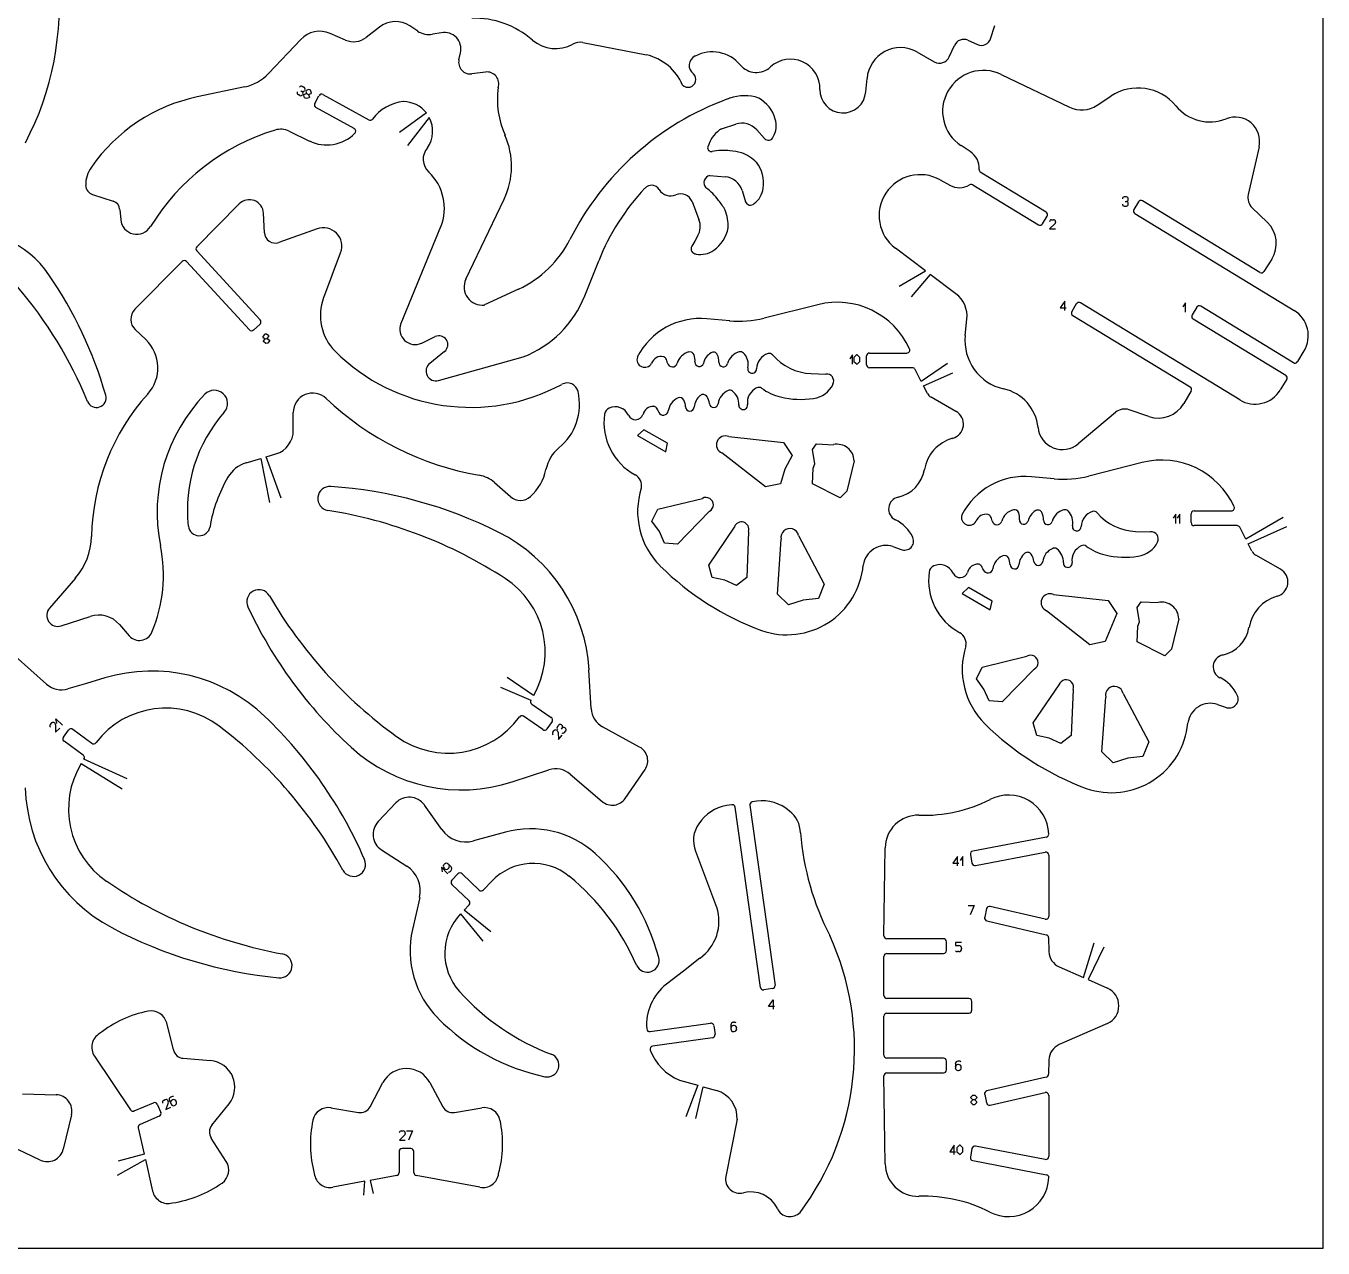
# Model space of a CAD drawing. Extents: x 10768 to 11056, y 562 to 791.
# Drawn here: x 10906.9 to 11056.1, y 562.4 to 703 of the extents above; entities that cross this region are included whole.
import ezdxf

# ---------------------------------------------------------------- set-up
doc = ezdxf.new("R2010")
doc.units = 0
doc.layers.add('CYAN', color=4, linetype='CONTINUOUS')

msp = doc.modelspace()

# ---------------------------------------------------------------- linework, layer by layer
at = {"layer": 'CYAN'}
for p, q in [((11056.1, 562.41), (11056.1, 791.31)), ((10947.58, 702.85), (10946.07, 701.67)), ((10951.99, 702.39), (10951.09, 702.99)), ((11017.86, 701.5), (11018.37, 703.04)), ((10938.54, 701.43), (10934.85, 697.51)), ((10943.68, 701.36), (10941.92, 702.13)), ((10954.72, 702.21), (10953.7, 702.03)), ((10971, 701.09), (10978.29, 699.66)), ((11015.27, 701.34), (11016.37, 700.85)), ((10956.74, 699.1), (10956.9, 699.9)), ((11009.39, 700), (11011.4, 698.85)), ((11013.12, 699.42), (11013.71, 700.74)), ((10959.77, 697.68), (10958.23, 697.46)), ((11003.52, 695.41), (11003.66, 696.95)), ((11019.1, 697.41), (11026.94, 693.65)), ((10932.1, 695.97), (10926.64, 694.82)), ((10938.54, 695.53), (10938.68, 695.46)), ((10938.71, 696.04), (10938.91, 695.94)), ((10938.78, 695.16), (10938.75, 695.09)), ((10938.88, 695.03), (10938.91, 695.09)), ((10938.91, 695.09), (10939.22, 695.2)), ((10939.02, 695.64), (10938.98, 695.57)), ((10939.15, 695.57), (10939.12, 695.5)), ((10939.12, 695.5), (10939.22, 695.2)), ((10939.46, 695.68), (10939.15, 695.57)), ((10939.22, 695.2), (10939.42, 695.1)), ((10939.42, 695.1), (10939.73, 695.21)), ((10939.42, 695.1), (10939.53, 694.8)), ((10939.66, 695.58), (10939.46, 695.68)), ((10939.76, 695.27), (10939.66, 695.58)), ((10939.73, 695.21), (10939.76, 695.27)), ((10941.1, 695.09), (10946.36, 692.18)), ((10938.44, 694.99), (10938.24, 695.09)), ((10938.98, 694.72), (10938.88, 695.03)), ((10939.2, 694.62), (10938.98, 694.72)), ((10939.49, 694.73), (10939.2, 694.62)), ((10939.53, 694.8), (10939.49, 694.73)), ((10940.15, 694.07), (10940.64, 694.96)), ((10944.7, 691.17), (10940.29, 693.61)), ((11030.12, 693.86), (11031.7, 694.9)), ((10952.99, 692.99), (10949.9, 690.71)), ((10950.85, 689.24), (10953.33, 692.46)), ((10937.2, 690.88), (10939.54, 689.75)), ((10986.92, 691.14), (10988.56, 691.7)), ((10990.99, 691.04), (10991.87, 690.03)), ((11015.52, 688.54), (11014.47, 689.23)), ((11048.74, 689.07), (11047.5, 683.59)), ((11024.26, 681.56), (11016.69, 686.16)), ((10985.59, 685.79), (10987.34, 685.63)), ((11012.07, 685.28), (11013.17, 684.67)), ((11015.81, 684.71), (11023.38, 680.11)), ((10914.6, 683.61), (10916.99, 682.82)), ((10989.29, 684.06), (10989.68, 682.77)), ((11033.48, 683.32), (11033.24, 683.32)), ((10917.72, 681.89), (10917.84, 680.69)), ((10931.47, 682.51), (10926.58, 677.58)), ((10957.53, 673.85), (10961.92, 683.07)), ((10983.54, 682.78), (10984.32, 680.74)), ((11033.24, 682.26), (11033.48, 682.26)), ((11033.33, 682.79), (11033.48, 682.79)), ((11033.7, 683.02), (11033.7, 683.1)), ((11033.7, 682.49), (11033.7, 682.56)), ((11034.87, 682.74), (11034.35, 681.87)), ((11048.84, 674.64), (11035.35, 682.85)), ((11047.96, 682.08), (11049.69, 680.42)), ((10934.36, 679.19), (10934.26, 681.44)), ((11023.83, 680.23), (11024.38, 681.1)), ((11025.26, 680.21), (11024.65, 679.63)), ((11024.88, 680.69), (11025.1, 680.69)), ((11025.34, 680.46), (11025.34, 680.39)), ((11034.46, 681.41), (11052.78, 670.26)), ((10940.42, 679.66), (10936.03, 678.08)), ((10954.63, 679.87), (10950.07, 668.75)), ((10984.17, 678.8), (10983.85, 678.22)), ((11024.65, 679.63), (11025.34, 679.63)), ((10983.85, 678.22), (10983.51, 677.64)), ((11010.4, 674.8), (11006.93, 677.41)), ((10924.92, 675.89), (10919.48, 670.39)), ((10932.64, 668.03), (10925.41, 675.88)), ((10926.58, 677.11), (10933.87, 669.18)), ((10941.18, 671.73), (10943.13, 676.9)), ((10971.22, 671.95), (10972.81, 675.96)), ((11050.2, 676.15), (11049.3, 674.75)), ((11007.34, 673.04), (11010.4, 674.8)), ((11010.92, 674.41), (11008.73, 671.81)), ((11013.88, 672.18), (11010.92, 674.41)), ((10963.6, 672.72), (10959.67, 670.89)), ((11026.39, 671.32), (11025.87, 670.57)), ((11026.39, 670.26), (11026.39, 671.32)), ((10998.01, 670.92), (10991.82, 669.37)), ((11025.87, 670.57), (11026.55, 670.57)), ((11027.73, 671.01), (11027.21, 670.14)), ((11046.52, 659.97), (11028.21, 671.12)), ((11040.28, 671.13), (11039.99, 670.67)), ((11040.28, 670.07), (11040.28, 671.13)), ((11041.57, 670.63), (11041.04, 669.76)), ((11052.69, 664.25), (11042.04, 670.74)), ((10933.86, 668.7), (10933.11, 668.01)), ((10987.87, 669.06), (10985.24, 669.3)), ((11014.95, 667.37), (11015.15, 669.25)), ((11027.33, 669.67), (11040.82, 661.46)), ((11041.16, 669.29), (11051.81, 662.81)), ((10919.51, 668.05), (10920.72, 666.9)), ((10934.4, 667.52), (10934.2, 667.27)), ((10934.2, 667.27), (10934.2, 667.19)), ((10934.2, 667.19), (10934.45, 667)), ((10934.26, 666.74), (10934.45, 667)), ((10934.62, 667.55), (10934.4, 667.52)), ((10934.45, 667), (10934.69, 667.02)), ((10934.87, 667.35), (10934.62, 667.55)), ((10934.69, 667.02), (10934.87, 667.28)), ((10934.69, 667.02), (10934.94, 666.83)), ((10934.87, 667.28), (10934.87, 667.35)), ((10934.94, 666.83), (10934.94, 666.75)), ((10952.45, 666.51), (10954.01, 667.25)), ((10934.26, 666.67), (10934.26, 666.74)), ((10934.52, 666.47), (10934.26, 666.67)), ((10934.74, 666.5), (10934.52, 666.47)), ((10934.94, 666.75), (10934.74, 666.5)), ((10955.07, 665.53), (10953.38, 664.17)), ((11003.94, 665.36), (11008.25, 665.36)), ((11053.91, 665.6), (11053.17, 664.37)), ((10954.38, 662.19), (10964.13, 664.92)), ((11002.01, 665.14), (11001.7, 664.69)), ((11002.01, 664.08), (11002.01, 665.14)), ((11002.46, 665.14), (11002.16, 664.84)), ((11002.16, 664.84), (11002.16, 664.39)), ((11002.16, 664.39), (11002.53, 664.08)), ((11002.53, 665.14), (11002.46, 665.14)), ((11002.84, 664.84), (11002.53, 665.14)), ((11002.53, 664.08), (11002.84, 664.39)), ((11002.84, 664.39), (11002.84, 664.84)), ((11003.6, 664.01), (11003.6, 665.02)), ((11012.92, 664.17), (11009.9, 662.1)), ((10997.23, 663), (10998.92, 662.94)), ((11008.89, 663.67), (11003.94, 663.67)), ((11009.9, 662.1), (11009.2, 663.48)), ((11010.17, 661.57), (11013.52, 663.07)), ((11051.93, 662.34), (11051.18, 661.11)), ((11010.6, 660.72), (11010.17, 661.57)), ((11040.94, 661), (11040.09, 659.55)), ((11013.89, 658.65), (11011.03, 660.28)), ((10937.69, 656.48), (10937.69, 658.51)), ((11032.24, 658.54), (11027.95, 654.92)), ((11036.07, 658.05), (11033.8, 658.83)), ((10978.01, 656.54), (10977.27, 655.86)), ((10980.71, 654.98), (10978.01, 656.54)), ((10977.27, 655.86), (10980.51, 653.99)), ((10980.51, 653.99), (10980.71, 654.98)), ((10987.76, 655.76), (10994.05, 655.06)), ((10994.05, 655.06), (10995.04, 653.57)), ((10997.41, 654.25), (10997.87, 654.91)), ((10997.87, 654.91), (10999.8, 654.82)), ((10934.55, 653.41), (10935.69, 653.76)), ((10936.29, 648.68), (10934.55, 653.41)), ((10991.97, 649.96), (10986.98, 653.87)), ((10995.04, 653.57), (10994.21, 652.02)), ((10997.67, 652.62), (10997.41, 654.25)), ((10932.26, 652.73), (10933.97, 653.24)), ((10933.97, 653.24), (10934.96, 648.17)), ((10994.21, 652.02), (10993.72, 650.33)), ((10997.4, 650.32), (10997.48, 652.12)), ((10997.48, 652.12), (10997.67, 652.62)), ((11002.18, 652.95), (11001.35, 649.47)), ((11035.32, 652.77), (11029.15, 651.21)), ((10960.82, 650.46), (10962.65, 648.85)), ((11025.19, 650.9), (11022.57, 651.14)), ((10993.72, 650.33), (10991.97, 649.96)), ((11000.57, 648.7), (10997.4, 650.32)), ((11001.35, 649.47), (11000.57, 648.7)), ((10978.93, 646.04), (10979.59, 647.39)), ((10979.59, 647.39), (10984.73, 648.64)), ((10979.78, 644.85), (10978.93, 646.04)), ((10985.56, 647.16), (10981.86, 643.39)), ((11039.18, 646.83), (11038.88, 646.37)), ((11039.18, 645.77), (11039.18, 646.83)), ((11039.64, 646.83), (11039.34, 646.37)), ((11039.64, 645.77), (11039.64, 646.83)), ((11040.93, 645.85), (11040.93, 646.87)), ((11041.27, 647.21), (11045.56, 647.21)), ((11051.52, 646.46), (11047.23, 643.94)), ((10980.37, 643.5), (10979.78, 644.85)), ((10985.46, 640.96), (10988.41, 645.34)), ((10990.04, 644.81), (10989.83, 639.53)), ((11034.55, 644.85), (11036.25, 644.78)), ((11046.22, 645.51), (11041.27, 645.51)), ((11047.23, 643.94), (11046.53, 645.33)), ((11047.5, 643.41), (11051.94, 645.39)), ((10981.86, 643.39), (10980.37, 643.5)), ((10993.36, 637.63), (10993.78, 643.94)), ((10995.78, 644.37), (10998.73, 638.78)), ((11006.64, 643.09), (11007.57, 642.78)), ((11047.93, 642.56), (11047.5, 643.41)), ((11051.2, 640.49), (11048.36, 642.12)), ((10985.87, 639.53), (10985.46, 640.96)), ((10912.63, 639.46), (10909.66, 636.02)), ((10987.31, 639.22), (10985.87, 639.53)), ((10988.65, 638.61), (10987.31, 639.22)), ((10989.83, 639.53), (10988.65, 638.61)), ((10998.73, 638.78), (10998.07, 637.12)), ((10994.65, 636.39), (10993.36, 637.63)), ((10996.31, 636.93), (10994.65, 636.39)), ((10998.07, 637.12), (10996.31, 636.93)), ((11015.34, 638.38), (11014.6, 637.7)), ((11014.6, 637.7), (11017.84, 635.83)), ((11018.04, 636.82), (11015.34, 638.38)), ((11025.09, 637.6), (11031.38, 636.91)), ((11017.84, 635.83), (11018.04, 636.82)), ((11029.3, 631.8), (11024.31, 635.71)), ((11031.38, 636.91), (11032.37, 635.41)), ((11034.74, 636.09), (11035.2, 636.76)), ((11035, 634.46), (11034.74, 636.09)), ((11035.2, 636.76), (11037.13, 636.66)), ((10911, 633.98), (10914.34, 635.06)), ((10917.7, 634.12), (10918.82, 632.84)), ((11032.37, 635.41), (11031.04, 632.18)), ((11034.72, 632.16), (11034.79, 633.96)), ((11034.79, 633.96), (11035, 634.46)), ((11039.51, 634.79), (11038.67, 631.31)), ((11031.04, 632.18), (11029.3, 631.8)), ((11037.89, 630.55), (11034.72, 632.16)), ((11038.67, 631.31), (11037.89, 630.55)), ((10909.32, 627.27), (10905.71, 630.51)), ((11016.92, 629.23), (11022.04, 630.49)), ((10916.02, 628), (10913.89, 627.36)), ((10965.32, 625.95), (10962.28, 628.02)), ((10971.93, 624.47), (10971.69, 628.91)), ((11016.26, 627.89), (11016.92, 629.23)), ((11022.89, 629), (11019.19, 625.23)), ((10913.89, 627.36), (10911.77, 626.73)), ((10961.53, 626.94), (10965.01, 625.44)), ((11017.11, 626.69), (11016.26, 627.89)), ((11017.7, 625.35), (11017.11, 626.69)), ((11022.77, 622.81), (11025.74, 627.19)), ((11027.37, 626.66), (11027.14, 621.37)), ((11019.19, 625.23), (11017.7, 625.35)), ((11030.67, 619.47), (11031.11, 625.79)), ((11033.11, 626.21), (11036.06, 620.62)), ((10966.39, 622.04), (10964.15, 623.58)), ((10965.11, 624.98), (10967.35, 623.44)), ((11043.96, 624.94), (11044.44, 624.78)), ((11044.44, 624.78), (11044.9, 624.62)), ((10909.75, 622.65), (10909.9, 622.81)), ((10910.22, 622.81), (10910.29, 622.76)), ((10910.34, 622.58), (10910.34, 621.74)), ((10910.34, 621.74), (10910.82, 622.23)), ((10910.49, 622.76), (10910.39, 623.3)), ((10910.39, 623.3), (10911.14, 622.55)), ((10912.33, 622.08), (10914.53, 620.48)), ((10967.44, 622.97), (10966.86, 622.13)), ((10968.2, 622.57), (10968.07, 622.39)), ((10968.51, 622.11), (10968.61, 622.23)), ((10968.57, 622.55), (10968.52, 622.59)), ((10968.98, 622.2), (10968.93, 622.25)), ((10977.51, 620.03), (10973.25, 622.36)), ((11023.19, 621.37), (11022.77, 622.81)), ((10911.26, 621.18), (10911.85, 622)), ((10913.53, 619.11), (10911.32, 620.7)), ((10967.52, 621.75), (10967.68, 621.93)), ((10967.98, 621.96), (10968.05, 621.91)), ((10968.13, 621.74), (10968.18, 620.9)), ((10968.18, 620.9), (10968.62, 621.42)), ((10968.86, 621.71), (10969.01, 621.89)), ((11024.62, 621.06), (11023.19, 621.37)), ((11025.96, 620.46), (11024.62, 621.06)), ((11027.14, 621.37), (11025.96, 620.46)), ((11036.06, 620.62), (11035.39, 618.96)), ((11031.98, 618.23), (11030.67, 619.47)), ((10913.29, 618.14), (10918, 615.23)), ((10918.57, 616.4), (10913.61, 618.64)), ((11033.64, 618.77), (11031.98, 618.23)), ((11035.39, 618.96), (11033.64, 618.77)), ((10962.84, 616.03), (10967.08, 617.4)), ((10969.52, 616.92), (10973.22, 613.78)), ((10975.86, 614.13), (10978.14, 617.45)), ((10949.49, 613.61), (10947.45, 611.47)), ((10954.76, 610.56), (10952.76, 613.37)), ((10988.13, 613.4), (10987.5, 613.31)), ((10991.4, 592.4), (10988.5, 613.11)), ((10990.18, 613.34), (10993.08, 592.63)), ((10990.98, 613.8), (10990.47, 613.72)), ((10962.07, 610.25), (10960.24, 609.75)), ((10960.24, 609.75), (10958.42, 609.25)), ((11024.3, 609.69), (11015.82, 608.08)), ((10947.82, 608.21), (10950.74, 606.35)), ((10983.94, 608.05), (10986.37, 601.61)), ((11005.61, 598.33), (11005.75, 608.44)), ((11014.06, 607.44), (11013.53, 606.69)), ((11014.06, 606.39), (11014.06, 607.44)), ((11014.67, 607.44), (11014.36, 606.99)), ((11014.67, 606.39), (11014.67, 607.44)), ((11015.55, 607.68), (11015.73, 606.68)), ((11016.14, 606.41), (11024.16, 607.94)), ((11024.55, 607.61), (11024.55, 600.56)), ((10955.45, 605.46), (10954.71, 606.21)), ((10954.71, 606.21), (10954.81, 605.68)), ((10955.08, 606.59), (10955.03, 606.53)), ((10955.03, 606.1), (10955.08, 606.05)), ((10955.83, 606.26), (10955.5, 606.59)), ((10955.5, 606.05), (10955.56, 606.1)), ((10955.76, 605.76), (10955.83, 605.84)), ((11013.53, 606.69), (11014.21, 606.69)), ((10955.93, 604.71), (10956.62, 605.45)), ((10957.9, 602.36), (10955.93, 604.23)), ((10957.12, 605.46), (10959.07, 603.59)), ((10959.56, 603.6), (10960.52, 604.62)), ((10952.22, 602.75), (10951.38, 599.05)), ((10957.34, 601.29), (10957.91, 601.88)), ((10960.42, 598.79), (10957.34, 601.29)), ((11015.31, 601.8), (11015.99, 601.8)), ((11015.99, 601.8), (11015.53, 600.74)), ((11017.41, 601.45), (11017.19, 600.46)), ((11024.14, 600.23), (11017.84, 601.71)), ((10956.93, 600.86), (10959.47, 597.71)), ((11017.45, 600.05), (11024.28, 598.45)), ((11012.46, 597.99), (11005.95, 597.99)), ((11012.8, 596.63), (11012.8, 597.65)), ((11014.53, 597.57), (11013.85, 597.57)), ((11013.85, 597.57), (11013.85, 597.2)), ((11013.85, 597.2), (11014.23, 597.2)), ((11014.53, 596.89), (11014.53, 596.82)), ((11024.53, 598.13), (11024.58, 596.52)), ((11028.54, 593.53), (11029.79, 597.5)), ((11030.89, 597.02), (11029.08, 593.29)), ((10984.45, 595.76), (10982.54, 594.26)), ((11005.61, 591.46), (11005.61, 595.96)), ((11005.95, 596.29), (11012.46, 596.29)), ((11014.23, 596.51), (11014.07, 596.51)), ((10982.54, 594.26), (10980.6, 592.75)), ((11025.77, 594.74), (11028.54, 593.53)), ((10992.79, 592.25), (10991.79, 592.11)), ((11029.08, 593.29), (11031.3, 592.31)), ((10992.34, 590.19), (10992.86, 590.95)), ((10992.86, 590.95), (10992.86, 589.89)), ((11015.38, 591.12), (11005.95, 591.12)), ((11015.72, 589.77), (11015.72, 590.78)), ((10993.01, 590.19), (10992.34, 590.19)), ((11005.95, 589.43), (11015.38, 589.43)), ((10923.9, 585.2), (10923.13, 588.31)), ((10978.72, 587.31), (10985.65, 588.28)), ((10986.04, 587.99), (10986.18, 586.98)), ((10987.99, 588.08), (10987.99, 587.62)), ((10988.42, 588.38), (10988.3, 588.38)), ((10988.37, 588), (10988.3, 588)), ((10988.67, 587.62), (10988.67, 587.7)), ((11005.61, 584.59), (11005.61, 589.09)), ((11031.3, 588.24), (11025.77, 585.81)), ((10985.89, 586.6), (10979.01, 585.63)), ((10988.3, 587.32), (10988.37, 587.32)), ((10914.82, 584.49), (10918.98, 578.3)), ((10928.17, 583.96), (10925.03, 584.23)), ((11012.46, 584.25), (11005.95, 584.25)), ((11012.8, 582.9), (11012.8, 583.92)), ((11013.82, 583.6), (11013.82, 583.15)), ((11014.24, 583.91), (11014.12, 583.91)), ((11014.19, 583.53), (11014.12, 583.53)), ((11014.5, 583.15), (11014.5, 583.22)), ((11024.58, 584.03), (11024.53, 582.4)), ((10982.09, 581.73), (10984.22, 581.13)), ((11005.75, 572.11), (11005.61, 582.21)), ((11005.95, 582.56), (11012.46, 582.56)), ((11014.12, 582.85), (11014.19, 582.85)), ((11024.28, 582.08), (11017.45, 580.49)), ((10946.52, 578.67), (10948, 581.45)), ((10953.39, 581.45), (10954.88, 578.67)), ((10984.22, 581.13), (10982.82, 577.49)), ((10983.99, 577.31), (10984.8, 580.97)), ((10984.8, 580.97), (10986.35, 580.53)), ((11017.82, 578.84), (11024.14, 580.31)), ((10906.54, 580.16), (10910.41, 580.05)), ((10919.38, 578.18), (10921.61, 579.13)), ((10922.05, 578.95), (10922.45, 578.02)), ((10922.76, 579.38), (10922.96, 579.48)), ((10923.3, 579.11), (10923.01, 578.33)), ((10923.27, 579.37), (10923.3, 579.3)), ((10923.44, 579.37), (10923.64, 578.96)), ((10923.69, 579.82), (10923.59, 579.77)), ((10923.81, 579.46), (10923.74, 579.43)), ((10924.03, 578.81), (10924.1, 578.84)), ((10924.25, 579.25), (10924.22, 579.32)), ((10928.32, 576.54), (10930.3, 579.01)), ((11015.6, 579.77), (11015.82, 580)), ((11015.6, 579.7), (11015.6, 579.77)), ((11015.82, 579.47), (11015.6, 579.7)), ((11015.82, 579.47), (11015.6, 579.24)), ((11015.6, 579.24), (11015.6, 579.17)), ((11015.6, 579.17), (11015.82, 578.94)), ((11015.82, 580), (11016.04, 580)), ((11016.04, 579.47), (11015.82, 579.47)), ((11015.82, 578.94), (11016.04, 578.94)), ((11016.04, 580), (11016.28, 579.77)), ((11016.28, 579.7), (11016.04, 579.47)), ((11016.28, 579.24), (11016.04, 579.47)), ((11016.04, 578.94), (11016.28, 579.17)), ((11016.28, 579.77), (11016.28, 579.7)), ((11016.28, 579.17), (11016.28, 579.24)), ((11017.19, 580.09), (11017.41, 579.1)), ((11024.55, 579.98), (11024.55, 572.94)), ((10912.17, 577.73), (10911.24, 573.8)), ((10922.27, 577.57), (10920.06, 576.62)), ((10923.01, 578.33), (10923.62, 578.62)), ((10942.02, 578.54), (10945.18, 578.01)), ((10956.22, 578.01), (10959.37, 578.54)), ((10919.86, 576.23), (10920.55, 573.2)), ((10950.1, 575.89), (10950.33, 575.89)), ((10950.71, 575.89), (10951.39, 575.89)), ((10951.39, 575.89), (10950.94, 574.83)), ((10988.72, 577.22), (10987.42, 570.65)), ((10929.98, 572.37), (10928.25, 575.05)), ((10950.48, 575.41), (10949.88, 574.83)), ((10949.88, 574.83), (10950.56, 574.83)), ((10950.56, 575.66), (10950.56, 575.58)), ((10908.59, 572.53), (10905.12, 574.17)), ((10920.55, 573.2), (10917.54, 572.41)), ((10949.85, 573.51), (10949.85, 571.1)), ((10951.21, 573.85), (10950.19, 573.85)), ((10951.55, 571.1), (10951.55, 573.51)), ((11013.7, 574.25), (11013.17, 573.49)), ((11013.17, 573.49), (11013.85, 573.49)), ((11013.7, 573.19), (11013.7, 574.25)), ((11014.31, 574.25), (11014, 573.95)), ((11014, 573.95), (11014, 573.49)), ((11014, 573.49), (11014.38, 573.19)), ((11014.38, 574.25), (11014.31, 574.25)), ((11014.68, 573.95), (11014.38, 574.25)), ((11014.38, 573.19), (11014.68, 573.49)), ((11014.68, 573.49), (11014.68, 573.95)), ((11015.73, 573.87), (11015.55, 572.87)), ((11024.16, 572.61), (11016.14, 574.14)), ((10917.48, 570.78), (10920.68, 572.6)), ((10920.68, 572.6), (10921.5, 568.96)), ((11015.82, 572.47), (11024.3, 570.85)), ((10945.91, 570.09), (10942.25, 569.4)), ((10945.81, 568.5), (10945.91, 570.09)), ((10949.58, 570.77), (10946.51, 570.2)), ((10946.51, 570.2), (10946.86, 568.7)), ((10959.15, 569.4), (10951.82, 570.77)), ((10767.86, 562.41), (11056.1, 562.41))]:
    msp.add_line(p, q, dxfattribs=at)
for centre, radius, start, end in [((10876.87, 705.34), 33.91, 332.2502, 6.0177), ((10949.43, 700.5), 2.99, 56.2546, 128.0612), ((10958.48, 693.71), 10.17, 48.7717, 91.5863), ((10940.72, 699.37), 3, 66.6092, 136.6191), ((10944.62, 703.53), 2.36, 246.6149, 308.0152), ((10953.29, 704.34), 2.35, 236.1938, 279.9884), ((10955.05, 700.33), 1.91, 347.0013, 99.9305), ((10967.83, 704.38), 4.01, 228.7745, 299.8872), ((10970.67, 699.43), 1.69, 78.8838, 119.8799), ((11014.79, 700.26), 1.18, 65.8457, 156.1374), ((11016.82, 701.85), 1.1, 245.7842, 341.6929), ((10976.99, 693.88), 5.92, 22.924, 77.3178), ((10985.85, 695.75), 4.25, 39.9902, 117.354), ((11007.5, 696.64), 3.85, 60.6055, 175.469), ((10958.04, 698.8), 1.34, 166.9807, 277.8024), ((10984.4, 698.45), 1.19, 114.7413, 234.8528), ((10990.94, 700.02), 2.39, 219.9593, 312.6922), ((10994.86, 695.77), 3.39, 358.5904, 132.6559), ((11012, 699.92), 1.22, 240.5817, 336.0153), ((10931.01, 701.13), 5.27, 281.8709, 316.616), ((10959.96, 696.34), 1.35, 340.1577, 98.0545), ((10983.08, 696.83), 0.905, 225.3413, 45.3422), ((11017.06, 693.16), 4.71, 64.3577, 236.6092), ((10938.34, 695.29), 0.227, 153.7241, 243.3405), ((10938.61, 695.83), 0.229, 64.1966, 153.8139), ((10938.54, 695.19), 0.228, 243.9136, 334.1003), ((10938.78, 695.67), 0.229, 244.0988, 333.9117), ((10938.58, 695.26), 0.226, 333.3369, 63.7231), ((10938.81, 695.74), 0.227, 333.6227, 63.4374), ((10940.94, 694.8), 0.337, 61.1134, 151.1126), ((10971.32, 694.56), 10.17, 172.4968, 204.0612), ((11000.89, 695.62), 2.64, 178.6364, 355.4365), ((11034.82, 690.17), 5.67, 39.7691, 123.4109), ((10930.71, 675.49), 19.76, 101.8869, 145.2978), ((10940.45, 693.91), 0.34, 151.3902, 241.3902), ((10950.85, 689.24), 5.07, 95.7863, 143.3738), ((10950.32, 690.89), 3.39, 38.1115, 89.5433), ((10999.01, 663.55), 33.05, 110.2737, 153.2353), ((10989.91, 688.23), 6.75, 107.6346, 110.3758), ((10989.58, 689.87), 5.09, 71.3348, 109.6543), ((10989.26, 691.2), 3.99, 15.6082, 60.8413), ((11028.34, 696.57), 3.24, 244.3245, 303.4049), ((11043.09, 697.05), 5.1, 219.775, 291.4735), ((10946.52, 692.48), 0.337, 241.0336, 320.7043), ((10950.32, 690.89), 3.39, 325.3548, 27.4491), ((10990.68, 691.52), 2.54, 329.4896, 17.2888), ((11045.99, 689.69), 2.82, 347.354, 111.4858), ((10942.99, 666.66), 25.44, 106.8546, 148.6248), ((10936.24, 688.9), 2.2, 64.175, 106.8226), ((10941.53, 693.88), 4.58, 244.2231, 314.8703), ((10944.53, 690.87), 0.339, 314.0896, 60.2932), ((10989.09, 687.95), 3.9, 128.1542, 163.1321), ((10987.16, 690.39), 0.79, 107.7822, 127.2929), ((10989.28, 689.55), 2.26, 41.2137, 108.6492), ((10954.02, 686.85), 8.76, 334.4176, 23.995), ((10992.31, 690.43), 0.594, 222.109, 340.324), ((10954.65, 687.65), 2.03, 139.4871, 226.7458), ((10985.76, 688.96), 0.426, 163.3276, 281.3984), ((10987.13, 681.89), 6.78, 83.5106, 100.9382), ((10987.49, 681.9), 6.73, 75.1136, 86.5339), ((10987.42, 683.62), 5.11, 46.0001, 69.3318), ((11014.28, 686.64), 2.27, 355.831, 56.6942), ((10917.2, 684.72), 3.39, 143.5891, 181.4394), ((10949.38, 682.02), 5.68, 337.7701, 46.8558), ((10987.78, 684.92), 3.98, 351.4801, 36.7153), ((11016.88, 686.45), 0.335, 174.3203, 237.3221), ((10978.89, 683.65), 1.01, 31.304, 138.5764), ((10985.75, 684.95), 0.85, 100.8781, 223.3244), ((10987.14, 683.38), 2.26, 17.4159, 84.8405), ((11009.76, 681.17), 4.71, 60.7222, 233.0099), ((11014.27, 686.64), 2.26, 240.7184, 301.5731), ((11015.64, 684.42), 0.34, 58.7401, 121.8037), ((10914.96, 684.71), 1.16, 183.5938, 251.9992), ((10997.37, 666.19), 26.44, 136.6986, 158.3032), ((10981.07, 684.97), 1.53, 211.2976, 293.5445), ((10982.23, 682.28), 1.4, 20.872, 113.386), ((10981.12, 678.89), 6.8, 36.3521, 53.7813), ((10989.19, 684.61), 2.54, 305.9374, 353.7534), ((11033.25, 683.1), 0.224, 90.8691, 180.8665), ((11033.48, 683.1), 0.224, 359.1322, 89.1322), ((11049.07, 683.24), 1.61, 167.5088, 226.2795), ((10916.64, 681.8), 1.08, 5.0264, 71.2145), ((10932.63, 681.36), 1.64, 2.6483, 135.314), ((10981.34, 678.62), 6.79, 27.8214, 39.2399), ((10982.61, 679.92), 5.08, 358.3137, 21.6361), ((10990.25, 682.96), 0.597, 198.3944, 316.5681), ((11033.25, 682.49), 0.224, 179.1335, 269.1309), ((11033.48, 683.02), 0.224, 270.869, 0.8691), ((11033.48, 682.57), 0.224, 359.1322, 89.1322), ((11033.48, 682.49), 0.224, 270.8678, 0.8678), ((11034.64, 681.7), 0.34, 149.2804, 239.2819), ((11035.17, 682.56), 0.345, 58.4576, 148.4562), ((10919.68, 680.87), 1.85, 185.4372, 328.5819), ((10982.22, 679.93), 2.26, 330.0073, 20.9725), ((11023.55, 680.4), 0.334, 238.9361, 328.9361), ((11024.08, 681.27), 0.34, 329.4523, 59.2073), ((11024.88, 680.46), 0.232, 88.7447, 178.7472), ((11025.11, 680.46), 0.232, 1.2528, 91.2553), ((11025.11, 680.39), 0.23, 309.1162, 358.6557), ((11047.34, 677.97), 3.39, 327.5139, 46.0909), ((10900.05, 667.8), 11.58, 34.5201, 98.3701), ((10935.6, 679.25), 1.24, 182.8879, 289.8402), ((10941.14, 677.65), 2.13, 339.2727, 109.7335), ((10983.78, 680.47), 3.98, 304.4972, 349.7421), ((10926.83, 677.35), 0.339, 136.3191, 223.6809), ((10958.31, 684.09), 12.54, 294.9586, 333.2014), ((10984.03, 677.35), 0.593, 150.8631, 269.1004), ((10984.53, 679.25), 2.55, 258.3826, 306.175), ((10925.16, 675.65), 0.34, 42.6981, 135.3259), ((10870.47, 647.46), 47.47, 15.9609, 34.5182), ((11049.02, 674.92), 0.336, 238.8509, 327.818), ((10870.03, 641.96), 47.46, 22.0723, 40.798), ((10959.41, 672.95), 2.08, 154.4597, 277.1412), ((10946.61, 669.67), 5.81, 159.2245, 224.9843), ((10959.56, 676.61), 12.55, 291.3294, 338.2026), ((11011.93, 669.6), 3.24, 353.9022, 52.9749), ((10920.64, 669.24), 1.64, 135.3497, 226.3133), ((11000.23, 662.06), 9.14, 24.4289, 104.1185), ((11027.5, 669.96), 0.34, 149.2826, 239.2803), ((11028.03, 670.83), 0.345, 58.4581, 148.4581), ((11041.34, 669.58), 0.34, 149.4537, 239.2088), ((11041.86, 670.45), 0.345, 58.4581, 148.4581), ((11051.02, 667.36), 3.39, 328.6899, 58.7146), ((10933.63, 668.95), 0.339, 312.8711, 43.0828), ((10951.69, 668.09), 1.75, 157.7093, 295.6168), ((10984.5, 661.18), 8.15, 84.8196, 152.8487), ((10988.93, 680.82), 11.81, 264.8075, 284.1252), ((10917.61, 663.65), 4.5, 318.1082, 46.242), ((10932.88, 668.26), 0.336, 222.7504, 312.7504), ((10954.44, 666.33), 1.02, 308.3495, 115.3054), ((11020.59, 666.78), 5.67, 173.9698, 257.613), ((10958.09, 681.16), 22.05, 225.0211, 298.3661), ((10983.64, 663.67), 1.87, 104.137, 164.1702), ((10983.3, 664.99), 0.499, 17.4128, 103.5919), ((10986.68, 663.8), 1.86, 120.932, 168.3708), ((10985.99, 664.96), 0.507, 25.8302, 120.2718), ((10989.43, 663.69), 1.86, 104.3377, 165.4442), ((10989.09, 664.99), 0.513, 44.5831, 104.2056), ((10988.13, 664.05), 1.87, 348.0791, 44.3574), ((10992.82, 663.51), 1.86, 106.8666, 179.0219), ((10992.42, 664.81), 0.503, 40.4616, 106.4794), ((11003.94, 665.02), 0.339, 90.0008, 180.0008), ((11008.25, 665.7), 0.337, 270.1324, 24.7669), ((10954.08, 663.29), 1.13, 128.6227, 285.0171), ((10978.1, 664.61), 0.893, 160.8958, 331.3457), ((10980, 663.78), 1.19, 77.6378, 160.1463), ((10980.16, 664.53), 0.418, 29.1865, 77.073), ((10978.91, 663.81), 1.86, 12.4463, 29.8751), ((10981.29, 664.34), 0.577, 192.5745, 344.1281), ((10982.01, 664.55), 1.87, 353.6307, 18.4889), ((10984.37, 664.31), 0.51, 176.7784, 344.5489), ((10984.76, 664.37), 1.87, 358.1236, 25.899), ((10987.14, 664.28), 0.509, 177.7568, 345.0872), ((10997.45, 669.11), 6.11, 220.5274, 267.9341), ((11003.94, 664.01), 0.339, 180, 270), ((11052.87, 664.55), 0.345, 238.4576, 328.4562), ((10990.45, 663.55), 0.506, 168.0085, 358.8422), ((10999.01, 662.13), 0.82, 334.1738, 96.5082), ((11008.89, 663.33), 0.341, 26.9817, 90.1595), ((11051.64, 662.51), 0.34, 329.2826, 59.2803), ((10928.61, 659.56), 1.52, 318.6377, 136.012), ((10964.16, 659.44), 6.44, 309.1173, 13.3217), ((10969.18, 660.63), 1.29, 13.3051, 118.4127), ((10988.4, 659.33), 1.86, 112.6131, 173.6884), ((10987.88, 660.58), 0.513, 52.598, 112.5875), ((10987.06, 659.5), 1.86, 356.3506, 52.6286), ((10991.76, 659.66), 1.86, 115.2886, 187.4624), ((10991.23, 660.9), 0.516, 54.1847, 119.9163), ((10995.14, 666.24), 6.1, 233.7011, 256.4839), ((10997.08, 663.08), 2.98, 278.4254, 333.9131), ((11018.27, 656.28), 5.08, 5.7794, 77.4715), ((11040.65, 661.16), 0.339, 330.1211, 58.8451), ((11048.28, 662.87), 3.39, 238.6458, 328.6608), ((10915.05, 660.21), 1.11, 202.0875, 15.9152), ((10939.9, 643.68), 25.44, 138.1667, 178.6813), ((10941.53, 647.06), 19.5, 135.9318, 191.413), ((10939.93, 658.52), 2.24, 46.4684, 180.2881), ((10964.84, 684.71), 33.91, 226.4351, 260.2055), ((10982.66, 658.47), 1.87, 112.5123, 172.5407), ((10982.14, 659.73), 0.504, 26.0891, 112.4027), ((10980.93, 659.1), 1.87, 2.2865, 27.0781), ((10985.66, 659.03), 1.87, 128.7704, 176.2532), ((10984.81, 660.1), 0.5, 33.8513, 128.9571), ((10983.68, 659.31), 1.88, 7.0172, 34.8253), ((10986.04, 659.59), 0.503, 186.3406, 353.6594), ((10989.42, 659.36), 0.503, 176.5558, 7.3282), ((10996.05, 670.06), 10.03, 256.5474, 278.3913), ((11011.55, 661.2), 1.06, 206.896, 240.4183), ((11037.17, 661.26), 3.39, 251.2283, 329.8096), ((10942.47, 647.34), 16.96, 138.58, 186.3533), ((10980.26, 657.37), 6.85, 172.0165, 241.6026), ((10974.38, 658.2), 0.915, 114.5703, 171.9117), ((10974.7, 657.49), 1.69, 25.12, 114.6075), ((10977.05, 658.59), 0.901, 205.1076, 339.9173), ((10979.06, 658.05), 1.18, 86.2107, 168.7744), ((10979.11, 658.81), 0.425, 38.5152, 86.3364), ((10977.97, 657.94), 1.85, 20.165, 37.6075), ((10980.24, 658.79), 0.573, 201.0589, 352.6273), ((10983.3, 659.19), 0.501, 181.3296, 356.3396), ((11013.05, 657.18), 1.7, 285.6288, 60.0444), ((11033.28, 657.3), 1.62, 71.1144, 129.9444), ((10934.87, 656.46), 2.82, 286.9246, 0.3606), ((11026.13, 657.08), 2.82, 185.945, 310.0909), ((10987.37, 654.81), 1.02, 67.6353, 247.5989), ((11000.22, 652.91), 1.96, 1.2931, 102.3418), ((11014.72, 651.2), 4.52, 105.5909, 170.4017), ((10970.89, 651.15), 4.23, 128.9549, 168.887), ((10933.31, 649.24), 3.64, 106.6897, 149.7797), ((10961.24, 653.03), 5.59, 311.5728, 349.059), ((11006.42, 652.59), 3.89, 282.2113, 350.5841), ((11037.55, 643.9), 9.15, 24.4649, 104.1544), ((10944.82, 642.56), 16.95, 149.881, 170.4006), ((10958.47, 647.8), 3.55, 48.5342, 80.2196), ((10976.32, 650.1), 1.42, 348.9093, 61.3186), ((11021.82, 643.01), 8.16, 84.7682, 152.7974), ((11026.26, 662.66), 11.81, 264.8075, 284.1252), ((10941.89, 648.63), 1.39, 85.9394, 260.7312), ((10938.53, 599.3), 50.83, 63.365, 86.0975), ((10986.1, 647.12), 8.82, 162.0995, 225.1346), ((10963.8, 650.15), 1.74, 228.4728, 311.5272), ((10985.14, 647.9), 0.851, 299.221, 119.2216), ((11007.53, 647.42), 1.39, 101.9427, 243.9635), ((11045.57, 647.55), 0.343, 268.7137, 23.3466), ((10933.41, 595.34), 52.57, 56.9886, 80.962), ((10989.22, 645.08), 0.856, 341.8882, 161.8882), ((11005.08, 642.35), 4.25, 25.1523, 64.2679), ((11015.42, 646.45), 0.901, 161.014, 331.5661), ((11017.33, 645.62), 1.19, 77.6537, 160.2392), ((11017.49, 646.37), 0.419, 29.2417, 77.0178), ((11016.24, 645.65), 1.86, 12.4463, 29.8751), ((11018.61, 646.18), 0.569, 192.5481, 344.1028), ((11020.95, 645.51), 1.87, 104.1369, 164.1704), ((11020.62, 646.83), 0.51, 18.0986, 104.2798), ((11019.34, 646.39), 1.87, 353.6309, 18.4888), ((11021.69, 646.16), 0.501, 176.6201, 344.3912), ((11024.01, 645.63), 1.87, 120.4055, 167.8439), ((11023.31, 646.8), 0.507, 25.8294, 120.2726), ((11022.09, 646.21), 1.87, 358.1239, 25.8989), ((11024.47, 646.13), 0.509, 177.757, 345.087), ((11026.76, 645.53), 1.86, 104.3377, 165.4442), ((11026.42, 646.83), 0.513, 44.5831, 104.2056), ((11025.45, 645.89), 1.87, 348.0791, 44.3573), ((11030.14, 645.36), 1.86, 106.8422, 179.0464), ((11029.75, 646.66), 0.504, 40.4913, 106.4498), ((11034.77, 650.95), 6.11, 220.5274, 267.9341), ((11041.27, 646.87), 0.339, 90, 180), ((10926.87, 645.6), 1.26, 186.3891, 350.3374), ((10952.89, 627.89), 18.83, 3.107, 63.4128), ((10994.78, 644.16), 1.02, 11.962, 192.0548), ((11027.78, 645.4), 0.506, 168.0085, 358.8422), ((11036.34, 643.97), 0.82, 334.1734, 96.5092), ((11041.27, 645.85), 0.339, 180, 270), ((11046.22, 645.17), 0.341, 26.9817, 90.1595), ((10906.86, 644.43), 7.61, 319.2021, 358.7634), ((10905.79, 639.82), 16.96, 337.2218, 11.4751), ((11005.83, 640.6), 2.63, 72.0866, 171.9959), ((11007.99, 643.72), 1.03, 245.9819, 24.8009), ((11025.73, 641.17), 1.86, 112.6132, 173.6879), ((11025.2, 642.44), 0.496, 52.3462, 112.337), ((11029.09, 641.5), 1.86, 115.2885, 187.4624), ((11028.56, 642.74), 0.515, 54.1026, 120.0004), ((11032.47, 648.08), 6.1, 233.6989, 256.4861), ((11034.4, 644.94), 2.99, 278.2195, 333.707), ((11019.99, 640.31), 1.87, 112.5123, 172.5407), ((11019.47, 641.57), 0.504, 26.0891, 112.4033), ((11018.25, 640.98), 1.86, 1.1095, 25.9009), ((11022.99, 640.87), 1.87, 128.7704, 176.2532), ((11022.13, 641.94), 0.5, 33.9376, 128.8708), ((11021, 641.18), 1.87, 6.011, 33.8071), ((11024.38, 641.33), 1.87, 356.851, 53.1292), ((11033.37, 651.86), 9.99, 256.5361, 278.38), ((11048.88, 643.04), 1.06, 206.8777, 240.4379), ((11003.09, 664.43), 33.08, 225.4324, 249.5681), ((10994.44, 641.77), 8.82, 250.8123, 354.7606), ((11017.59, 639.22), 6.85, 172.0211, 241.598), ((11011.71, 640.04), 0.915, 114.5701, 171.9111), ((11012.03, 639.33), 1.69, 25.1197, 114.6077), ((11014.38, 640.43), 0.901, 205.1082, 339.9167), ((11016.38, 639.89), 1.18, 86.2107, 168.7749), ((11016.44, 640.65), 0.425, 38.5136, 86.3349), ((11015.3, 639.78), 1.85, 20.1656, 37.6078), ((11017.57, 640.63), 0.573, 201.0589, 352.6273), ((11020.62, 641.03), 0.509, 181.348, 356.3601), ((11023.36, 641.44), 0.512, 186.3393, 353.6607), ((11026.75, 641.2), 0.503, 176.5558, 7.327), ((11050.36, 639.02), 1.7, 285.6288, 60.0441), ((10956.54, 630.95), 10.11, 330.3921, 56.9724), ((10933.73, 636.75), 1.39, 30.1324, 205.0027), ((10980.41, 663.81), 52.56, 210.0988, 234.0713), ((11024.7, 636.66), 1.02, 67.6353, 247.5994), ((11052.04, 633.06), 4.5, 105.7405, 170.5514), ((10910.61, 635.19), 1.27, 138.9217, 287.7072), ((10978.59, 657.61), 50.86, 204.9444, 227.6746), ((11037.55, 634.75), 1.96, 1.293, 102.3419), ((10915.31, 632.06), 3.16, 40.7959, 107.8338), ((10919.99, 633.86), 1.56, 220.8838, 337.1951), ((11013.64, 631.94), 1.42, 348.922, 61.3059), ((11043.74, 634.44), 3.9, 282.0413, 350.4333), ((11023.43, 628.96), 8.82, 162.0939, 225.1404), ((11022.47, 629.74), 0.855, 299.7165, 119.7169), ((11044.85, 629.27), 1.39, 102.3102, 244.3307), ((10921.39, 609.94), 18.84, 46.262, 106.5668), ((11042.4, 624.22), 4.23, 24.9084, 64.0241), ((10911.03, 629.19), 2.57, 228.3544, 286.6634), ((11026.55, 626.92), 0.856, 341.8875, 161.8882), ((11032.11, 626), 1.02, 11.962, 192.0554), ((10965.3, 625.26), 0.341, 148.0655, 236.6369), ((11043.16, 622.44), 2.63, 72.0865, 171.9961), ((11045.31, 625.56), 1.03, 246.342, 25.1607), ((10923.03, 614.42), 10.1, 52.6463, 142.6194), ((10899.24, 586.82), 50.86, 23.5071, 46.239), ((10955.5, 629.44), 10.11, 234.0715, 324.0581), ((10963.96, 623.3), 0.333, 55.7973, 144.3647), ((10974.48, 624.6), 2.55, 182.971, 241.3297), ((10909.91, 622.49), 0.227, 134.6961, 225.3039), ((10910.06, 622.65), 0.227, 44.6969, 135.3031), ((10910.12, 622.62), 0.221, 351.1433, 40.7483), ((10912.13, 621.8), 0.34, 54.1301, 144.1301), ((10897.26, 580.67), 52.57, 28.6678, 52.6412), ((10966.58, 622.32), 0.341, 235.521, 325.521), ((10967.16, 623.16), 0.338, 325.0774, 55.3149), ((10967.84, 621.79), 0.217, 50.5312, 140.2577), ((10968.23, 622.24), 0.227, 138.0286, 228.0268), ((10968.38, 622.42), 0.229, 50.1128, 140.1147), ((10968.43, 622.37), 0.228, 321.0421, 51.0421), ((10968.78, 622.08), 0.229, 50.2497, 139.9746), ((10968.84, 622.03), 0.228, 321.3737, 50.771), ((11040.42, 646.28), 33.08, 225.4324, 249.5681), ((11031.77, 623.61), 8.82, 250.8123, 354.7605), ((10911.53, 620.97), 0.339, 143.2745, 233.0427), ((10914.73, 620.76), 0.343, 233.9313, 322.7302), ((10967.7, 621.61), 0.227, 141.2096, 230.9351), ((10967.9, 621.73), 0.229, 1.6963, 50.9806), ((10968.7, 621.85), 0.217, 230.3944, 320.3944), ((10913.33, 618.83), 0.339, 326.0204, 54.5874), ((10957.02, 633.94), 18.83, 227.6947, 288.0039), ((10976.66, 618.46), 1.79, 325.7154, 61.5599), ((10921.95, 612.92), 10.11, 148.9326, 235.5235), ((10967.87, 614.98), 2.55, 49.7247, 108.0384), ((10925.68, 615.87), 18.82, 181.6071, 241.9138), ((10951.02, 612.14), 2.13, 35.4059, 136.3554), ((10974.38, 615.15), 1.8, 229.6712, 325.5178), ((10988.31, 608.63), 4.75, 99.7967, 146.8736), ((10988.17, 613.07), 0.334, 7.4269, 97.1848), ((10990.52, 613.39), 0.337, 97.7849, 188.0698), ((10991.62, 609.11), 4.74, 48.8214, 97.8276), ((11010.19, 629.06), 16.87, 268.1075, 296.8343), ((11019.93, 609.88), 4.64, 1.9581, 117.3043), ((10992.76, 610.12), 3.24, 0.7772, 52.2295), ((11009.55, 608.4), 3.8, 88.7657, 179.3784), ((10948.98, 609.99), 2.12, 136.0756, 237.0114), ((10957.53, 612.52), 3.4, 215.3913, 285.2741), ((10964.99, 599.57), 11.07, 47.8792, 105.2893), ((10986.94, 609.29), 3.24, 143.4554, 202.5282), ((11027.6, 612.81), 31.71, 184.7944, 207.1137), ((11024.23, 610.02), 0.336, 281.0983, 2.4131), ((10944.61, 606.55), 1.39, 208.6778, 23.513), ((10955.93, 589.52), 24.6, 14.8714, 47.9255), ((11015.88, 607.74), 0.341, 100.778, 190.4976), ((11024.22, 607.61), 0.333, 359.2182, 99.907), ((10948.9, 603.49), 3.4, 347.3409, 57.2266), ((10955.24, 606.32), 0.303, 134.8869, 225.1131), ((10955.29, 606.37), 0.299, 44.8856, 135.1144), ((10955.29, 606.26), 0.299, 224.8869, 315.1131), ((10955.52, 605.97), 0.321, 273.3966, 318.3149), ((10955.34, 606.32), 0.304, 315.1126, 44.8874), ((10955.61, 606.05), 0.303, 314.8869, 45.1131), ((10965.27, 600.09), 6.56, 50.7176, 136.3454), ((11016.07, 606.75), 0.345, 191.4491, 281.5035), ((10945.96, 647.94), 52.56, 235.551, 259.5242), ((10956.17, 604.47), 0.339, 134.9007, 225.0993), ((10956.87, 605.21), 0.347, 46.0857, 136.2841), ((10952.25, 584.14), 27.15, 23.4658, 50.7657), ((10959.31, 603.84), 0.348, 226.3822, 316.3834), ((10957.66, 602.11), 0.34, 317.1273, 46.9212), ((10981.43, 599.99), 5.2, 305.5831, 18.1361), ((11017.75, 601.37), 0.349, 75.7949, 165.7953), ((10961.68, 596.32), 6.57, 136.3219, 221.9361), ((11017.52, 600.38), 0.34, 166.7586, 257.0374), ((11024.22, 600.55), 0.334, 257.4574, 0.7319), ((10940.75, 644.17), 50.88, 241.9441, 264.6759), ((10962.19, 596.64), 11.07, 167.3891, 224.8079), ((10970.85, 585.3), 31.37, 323.1926, 24.5913), ((11005.95, 598.33), 0.338, 179.2831, 270.1453), ((11024.2, 598.13), 0.336, 0.9328, 75.941), ((11012.46, 597.65), 0.339, 0, 90), ((11014.23, 596.89), 0.304, 0.1581, 90.16), ((11014.23, 596.82), 0.304, 269.68, 359.6781), ((10936.15, 594.89), 1.39, 264.8444, 79.698), ((10978.4, 595.49), 1.35, 203.4708, 14.8366), ((11005.95, 595.96), 0.339, 90, 180), ((11012.46, 596.63), 0.339, 270, 0), ((11014.05, 596.82), 0.305, 228.8627, 273.7427), ((11026.58, 596.57), 2, 181.4866, 246.0449), ((10984.25, 588.07), 5.94, 127.9026, 184.3833), ((10991.74, 592.45), 0.343, 188.5313, 278.5313), ((10992.75, 592.59), 0.339, 278.0481, 8.0481), ((11030.4, 590.28), 2.22, 359.7346, 66.1824), ((10976.97, 610.07), 27.13, 221.9417, 249.243), ((11005.95, 591.46), 0.339, 180, 270), ((11015.38, 590.78), 0.339, 359.9983, 90.0017), ((10923.55, 576.78), 13.13, 101.218, 128.2617), ((10921.36, 587.87), 1.82, 13.7453, 101.5596), ((11005.95, 589.09), 0.339, 90, 180), ((11015.38, 589.77), 0.339, 269.9983, 0), ((11030.4, 590.27), 2.22, 293.8177, 0.2219), ((10971.78, 606.13), 24.57, 224.7704, 257.8213), ((10985.71, 587.94), 0.344, 8.6528, 98.4099), ((10988.3, 588.07), 0.304, 89.6791, 179.681), ((10988.3, 587.7), 0.304, 89.6791, 179.681), ((10988.37, 587.7), 0.304, 0.32, 90.32), ((10988.43, 588.09), 0.284, 47.3917, 92.3336), ((10916.33, 585.51), 1.82, 120.1325, 214.1138), ((10978.67, 587.64), 0.341, 184.6232, 278.3632), ((10985.84, 586.93), 0.339, 278.0698, 7.7849), ((10988.3, 587.62), 0.304, 180.16, 270.16), ((10988.37, 587.62), 0.304, 269.84, 359.84), ((10925.14, 585.51), 1.28, 193.8174, 265.2049), ((10979.05, 585.3), 0.338, 97.8244, 200.3117), ((10984.31, 587.25), 5.94, 200.3534, 248.1339), ((11026.58, 583.98), 2, 113.9551, 178.5134), ((10927.91, 580.93), 3.05, 23.1436, 85.0979), ((10966.88, 583.44), 1.35, 257.8125, 69.2654), ((11005.95, 584.59), 0.339, 180, 270), ((11012.46, 583.92), 0.339, 0, 90), ((11014.12, 583.6), 0.304, 89.84, 179.8419), ((11014.12, 583.22), 0.304, 89.68, 179.68), ((11014.19, 583.22), 0.304, 0.32, 90.32), ((11014.26, 583.6), 0.306, 48.4865, 93.3261), ((10927.91, 580.91), 3.05, 321.5886, 23.5163), ((10950.69, 580.01), 3.05, 89.93, 151.8914), ((10950.7, 580.01), 3.05, 28.1086, 90.0698), ((11005.95, 582.22), 0.338, 89.8509, 181.0027), ((11012.46, 582.9), 0.339, 270, 0), ((11014.12, 583.15), 0.304, 180.3152, 270.3133), ((11014.19, 583.15), 0.304, 269.6867, 359.6848), ((11024.2, 582.4), 0.335, 283.9196, 359.2066), ((10985.47, 577.39), 3.26, 356.9033, 74.2828), ((11017.52, 580.16), 0.339, 102.9947, 192.9947), ((11024.22, 579.98), 0.335, 359.4074, 102.4033), ((10910.35, 578.17), 1.88, 346.3574, 88.0886), ((10921.74, 578.82), 0.336, 23.0095, 113.0095), ((10922.86, 579.18), 0.225, 116.3728, 206.3728), ((10923.06, 579.27), 0.229, 25.4261, 115.4261), ((10923.1, 579.21), 0.227, 335.255, 24.745), ((10923.71, 579.49), 0.305, 114.2171, 204.3544), ((10923.88, 579.16), 0.301, 116.4892, 206.3532), ((10923.91, 579.08), 0.294, 204.648, 294.7851), ((10923.83, 579.57), 0.287, 73.4332, 118.8607), ((10923.94, 579.18), 0.305, 25.496, 115.4977), ((10923.97, 579.12), 0.304, 294.1408, 24.4306), ((11017.74, 579.17), 0.339, 192.9952, 282.9956), ((10919.26, 578.48), 0.333, 213.6871, 292.9142), ((10922.14, 577.89), 0.342, 292.3029, 22.3029), ((10941.72, 576.74), 1.82, 80.4448, 168.2789), ((10945.39, 579.27), 1.28, 260.4765, 331.896), ((10956.01, 579.27), 1.28, 208.104, 279.5235), ((10959.67, 576.74), 1.82, 11.7211, 99.5552), ((10920.19, 576.3), 0.341, 112.455, 191.8215), ((10929.32, 575.75), 1.28, 141.6934, 213.0898), ((10952.78, 574.38), 13.13, 167.967, 195.0089), ((10950.1, 575.66), 0.227, 90.0013, 180.0013), ((10950.33, 575.66), 0.227, 359.9987, 90.0013), ((10948.62, 574.38), 13.13, 344.9911, 12.033), ((10950.33, 575.58), 0.227, 310.4159, 359.6749), ((10909.4, 574.24), 1.89, 244.7265, 346.4479), ((10950.19, 573.51), 0.339, 90.0008, 180.0008), ((10951.21, 573.51), 0.339, 359.9992, 89.9992), ((11015.88, 572.8), 0.34, 169.3895, 259.3363), ((11016.07, 573.8), 0.345, 78.4965, 168.5509), ((11024.22, 572.94), 0.334, 260.2633, 0.8986), ((10928.45, 571.38), 1.82, 304.8754, 32.6857), ((11009.55, 572.15), 3.8, 180.6601, 271.2735), ((10921.91, 580.59), 13.12, 278.2631, 305.3103), ((10941.91, 571.19), 1.82, 186.8017, 280.8005), ((10949.51, 571.1), 0.339, 280.9117, 0.2243), ((10951.89, 571.1), 0.339, 179.9243, 259.2868), ((10959.49, 571.19), 1.82, 259.1995, 353.1983), ((10989.02, 570.34), 1.63, 168.9947, 284.8868), ((11019.93, 570.67), 4.64, 242.6805, 358.0358), ((11024.23, 570.52), 0.337, 357.7053, 78.785), ((10923.28, 569.36), 1.82, 192.4259, 286.3986), ((10990.3, 565.48), 3.39, 25.6368, 104.6967), ((11010.18, 551.5), 16.87, 63.1544, 91.8812), ((10994.81, 567.65), 1.62, 205.6525, 315.1817)]:
    msp.add_arc(centre, radius, start, end, dxfattribs=at)

doc.saveas('drawing.dxf')
